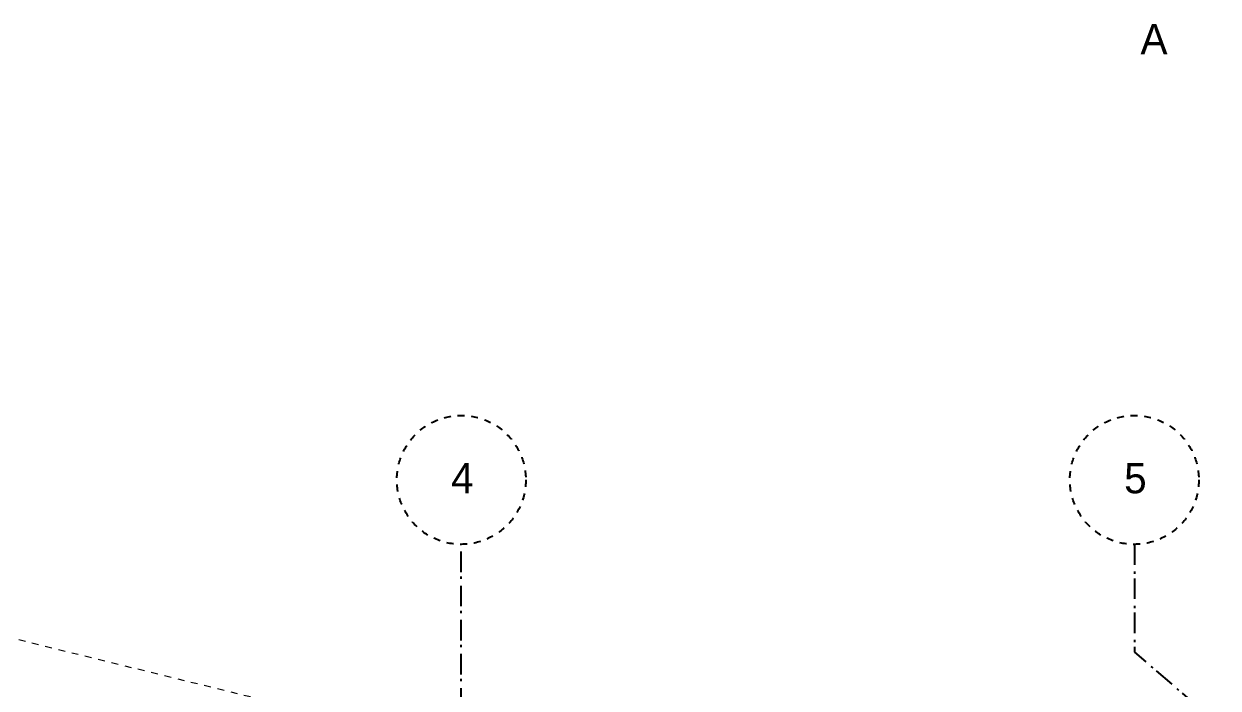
# Model space of a CAD drawing. Header units: centimetres. Extents: x -35664 to 50682, y -23001 to 23705.
# Drawn here: x 5276 to 6203, y -11291 to -10775 of the extents above; entities that cross this region are included whole.
import ezdxf

# ---------------------------------------------------------------- set-up
doc = ezdxf.new("R2010")
doc.units = ezdxf.units.CM
doc.linetypes.add('Style de ligne -6', pattern=[1.04164, 0.625, -0.20828, 0.06943, -0.13893])
doc.linetypes.add('VW-01', pattern=[0.41656, 0.20828, -0.20828])
for name, color, linetype in [('B Général', 252, 'Continuous'), ('C ANNOTATIONS-texte', 252, 'Continuous'), ('prlm-Coupe', 252, 'Continuous')]:
    doc.layers.add(name, color=color, linetype=linetype)
doc.styles.add('Eurostile', font='Eurosti.TTF')

# ---------------------------------------------------------------- blocks, each defined once
blk = doc.blocks.new('B 90.axes 2')
at = {"layer": 'B Général', "linetype": 'Style de ligne -6', "ltscale": 25.4}
blk.add_line((-2044.848, -1173.93), (-2044.848, 1361.07), dxfattribs=at)
at = {"layer": 'B Général', "linetype": 'Style de ligne -6', "ltscale": 25.4, "flags": 128}
blk.add_lwpolyline([(-1522.849, 1361.07), (-1522.849, 1277.57), (-1465.925, 1228.57), (-1465.925, -1373.93)], dxfattribs=at)
at = {"layer": 'B Général', "linetype": 'VW-01', "ltscale": 25.4}
for centre in [(-2044.848, 1411.07), (-1522.849, 1411.07)]:
    blk.add_circle(centre, 50, dxfattribs=at)
at = {"layer": 'B Général', "char_height": 23.496, "attachment_point": 1, "line_spacing_factor": 0.895453, "style": 'Eurostile'}
for s, insert in [('4', (-2052.766, 1424.159)), ('5', (-1530.768, 1424.159))]:
    blk.add_mtext(s, dxfattribs=dict(at, insert=insert))
at = {"layer": 'C ANNOTATIONS-texte', "insert": (-1518.068, 1764.714), "char_height": 23.496, "attachment_point": 1, "line_spacing_factor": 0.895453, "style": 'Eurostile'}
blk.add_mtext('A', dxfattribs=at)
blk = doc.blocks.new('A$C373B78D5')
at = {"layer": 'B Général', "linetype": 'VW-01', "lineweight": 18, "ltscale": 25.4, "flags": 128}
blk.add_lwpolyline([(-19898.35, 6695.91), (-19477.83, 6678), (-19419.84, 6678), (-18811.74, 6459), (-17388, 6109), (-17092.71, 6083), (-15975.46, 5817), (-15684.16, 5797), (-15459.75, 5736), (-14945.77, 5636), (-13908.75, 5450), (-13283.66, 5348), (-12877.71, 5210), (-12466.56, 5204), (-12263.93, 5176.73), (-12213.96, 5176.73)], dxfattribs=at)
at = {"layer": 'B Général'}
blk.add_blockref('B 90.axes 2', (-15451.09, 4932.77), dxfattribs=at)

msp = doc.modelspace()

# ---------------------------------------------------------------- block references
at = {"layer": 'prlm-Coupe'}
msp.add_blockref('A$C373B78D5', (23111.623, -17472.851), dxfattribs=at)

doc.saveas('drawing.dxf')
